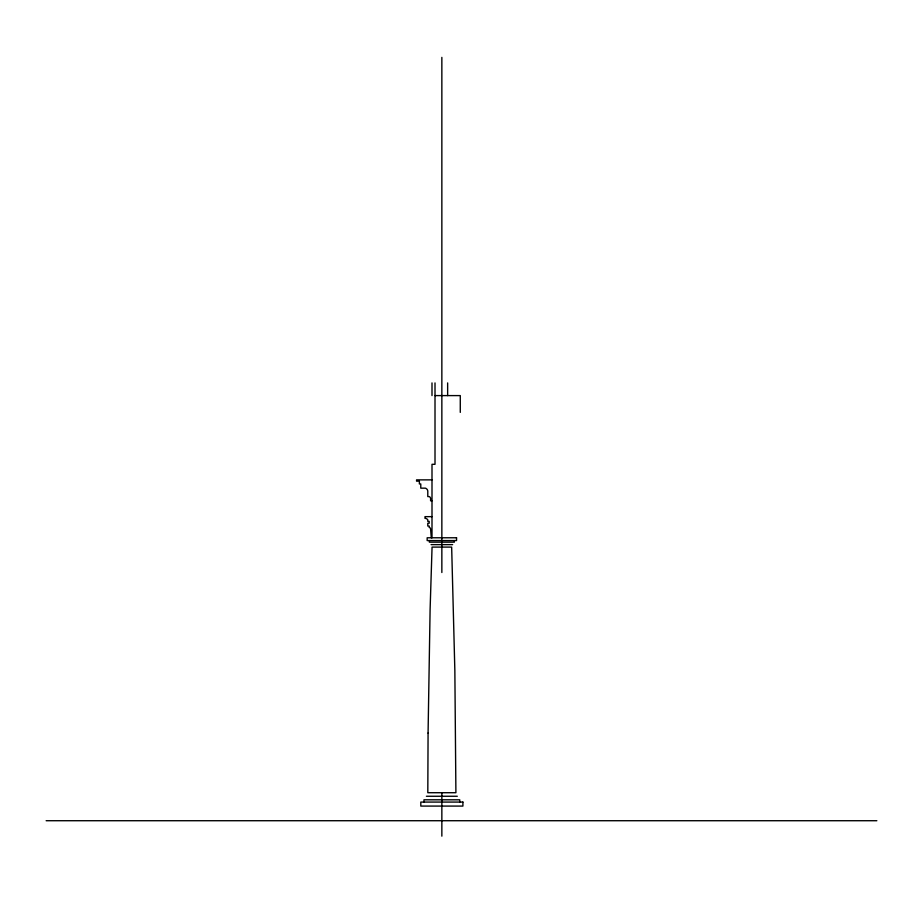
<?xml version="1.0" encoding="UTF-8"?>
<svg xmlns="http://www.w3.org/2000/svg" width="923" height="923" viewBox="0 0 923 923"><rect width="100%" height="100%" fill="white"/><g stroke="black" fill="none" stroke-linecap="round" stroke-linejoin="round"><path stroke-width="1.38" d="M435.01 395.598L460.277 395.598L460.277 412.385M431.999 479.868L416.561 479.868L416.561 481.148L419.377 481.148L419.377 483.952L420.773 483.952L420.773 488.163L425.33 488.163A3.369 3.369 0 0 1 427.787 491.301L427.787 496.586L429.195 496.586A2.284 2.284 0 0 1 430.591 498.685L430.591 500.785L431.999 500.785M431.999 516.649L424.984 516.649L424.984 518.334A3.357 3.357 0 0 1 427.787 519.845L427.787 521.357L429.195 521.357L429.195 523.237L427.787 523.237L427.787 526.052L429.195 526.052L429.195 527.448A1.638 1.638 0 0 1 430.591 529.029L431.295 537.774M431.076 544.628L452.639 544.628M426.403 796.261L457.3 796.261M46.15 820.72L876.85 820.72M459.746 802.075L459.746 799.803L423.969 799.803L423.969 802.075M454.347 540.566L454.347 542.159L429.368 542.159L429.368 540.566M447.643 382.918L447.643 395.598M441.852 57.376L441.852 572.514M441.852 792.719L441.852 836.157M435.01 382.918L435.01 464.304L431.999 464.304L431.999 537.774M431.999 382.918L431.999 395.598M428.076 733.07L427.811 792.719L455.904 792.719L454.854 670.686L451.659 547.097L432.056 547.097L430.095 609.815L428.076 733.07M456.55 537.774L427.164 537.774L427.164 540.566L456.55 540.566L456.55 537.774M462.908 802.075L420.807 802.075L420.807 806.079L462.908 806.079L462.908 802.075"/></g></svg>
